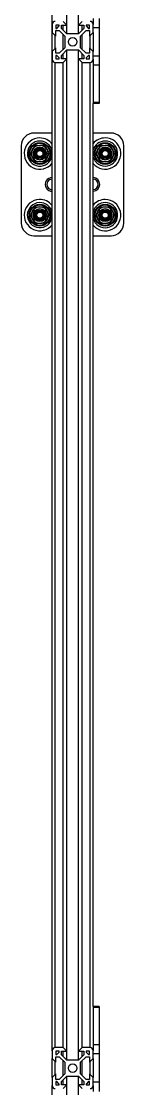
# Model space of a CAD drawing. Header units: millimetres. Extents: x 15 to 1184, y 5 to 836.
# Drawn here: x 357 to 362, y 392.1 to 444.1 of the extents above; entities that cross this region are included whole.
import ezdxf

# ---------------------------------------------------------------- set-up
doc = ezdxf.new("R2010")
doc.units = ezdxf.units.MM
doc.linetypes.add('CENTERX2', pattern=[20.32, 12.7, -2.54, 2.54, -2.54])

msp = doc.modelspace()

# ---------------------------------------------------------------- linework, layer by layer
at = {"color": 7, "linetype": 'Continuous', "lineweight": 25}
for p, q in [((359.234, 443.509), (359.234, 492.729)), ((359.802, 443.509), (359.802, 492.729)), ((358.518, 443.969), (358.518, 492.269)), ((358.51, 438.677), (358.51, 468.677)), ((359.234, 443.939), (359.054, 444.119)), ((359.982, 444.119), (359.802, 443.939)), ((360.518, 444.257), (360.518, 443.969)), ((360.818, 444.257), (360.818, 443.81)), ((358.518, 443.969), (358.518, 443.583)), ((358.518, 443.583), (358.698, 443.403)), ((358.518, 442.655), (358.518, 443.583)), ((358.861, 443.939), (358.698, 443.939)), ((358.698, 443.939), (358.698, 443.776)), ((358.698, 443.776), (358.738, 443.776)), ((358.698, 443.669), (358.862, 443.669)), ((358.698, 443.403), (358.698, 443.669)), ((358.738, 443.776), (358.861, 443.899)), ((358.861, 443.899), (358.861, 443.939)), ((358.862, 443.669), (359.128, 443.403)), ((358.968, 443.939), (359.234, 443.939)), ((358.968, 443.775), (358.968, 443.939)), ((359.234, 443.509), (358.968, 443.775)), ((359.054, 443.689), (359.054, 443.939)), ((359.802, 443.939), (360.068, 443.939)), ((360.068, 443.775), (359.802, 443.509)), ((359.908, 443.403), (360.174, 443.669)), ((359.982, 443.689), (359.982, 443.939)), ((360.068, 443.939), (360.068, 443.775)), ((360.174, 443.669), (360.338, 443.669)), ((360.338, 443.939), (360.175, 443.939)), ((360.175, 443.939), (360.175, 443.899)), ((360.175, 443.899), (360.298, 443.776)), ((360.298, 443.776), (360.338, 443.776)), ((360.338, 443.776), (360.338, 443.939)), ((360.338, 443.669), (360.338, 443.403)), ((360.338, 443.403), (360.518, 443.583)), ((360.518, 443.583), (360.518, 443.969)), ((360.818, 443.81), (360.518, 443.81)), ((360.518, 443.583), (360.518, 442.655)), ((360.818, 443.81), (360.818, 442.428)), ((359.054, 442.761), (359.054, 443.477)), ((359.128, 443.403), (359.128, 442.835)), ((359.802, 443.509), (359.234, 443.509)), ((359.908, 442.835), (359.908, 443.403)), ((359.982, 442.761), (359.982, 443.477)), ((358.698, 442.835), (358.518, 442.655)), ((358.518, 442.655), (358.518, 442.269)), ((358.698, 442.569), (358.698, 442.835)), ((358.862, 442.569), (358.698, 442.569)), ((359.128, 442.835), (358.862, 442.569)), ((358.968, 442.463), (359.234, 442.729)), ((359.054, 442.299), (359.054, 442.549)), ((359.234, 442.729), (359.802, 442.729)), ((359.234, 393.509), (359.234, 442.729)), ((359.802, 442.729), (360.068, 442.463)), ((359.802, 393.509), (359.802, 442.729)), ((360.174, 442.569), (359.908, 442.835)), ((359.982, 442.299), (359.982, 442.549)), ((360.338, 442.569), (360.174, 442.569)), ((360.338, 442.835), (360.338, 442.569)), ((360.518, 442.655), (360.338, 442.835)), ((360.518, 442.269), (360.518, 442.655)), ((358.518, 393.969), (358.518, 442.269)), ((358.668, 442.119), (359.054, 442.119)), ((358.698, 442.462), (358.698, 442.299)), ((358.738, 442.462), (358.698, 442.462)), ((358.698, 442.299), (358.861, 442.299)), ((358.861, 442.339), (358.738, 442.462)), ((358.861, 442.299), (358.861, 442.339)), ((358.968, 442.299), (358.968, 442.463)), ((359.234, 442.299), (358.968, 442.299)), ((359.054, 442.119), (359.234, 442.299)), ((359.054, 394.119), (359.054, 442.119)), ((359.802, 442.299), (359.982, 442.119)), ((360.068, 442.299), (359.802, 442.299)), ((359.982, 442.119), (360.368, 442.119)), ((359.982, 394.119), (359.982, 442.119)), ((360.068, 442.463), (360.068, 442.299)), ((360.298, 442.462), (360.175, 442.339)), ((360.175, 442.339), (360.175, 442.299)), ((360.175, 442.299), (360.338, 442.299)), ((360.338, 442.462), (360.298, 442.462)), ((360.338, 442.299), (360.338, 442.462)), ((360.818, 442.428), (360.518, 442.428)), ((360.518, 442.269), (360.518, 441.981)), ((360.818, 442.428), (360.818, 441.981)), ((360.818, 441.981), (360.518, 441.981)), ((360.518, 441.981), (360.518, 440.172)), ((360.818, 441.981), (360.818, 440.172)), ((360.818, 440.172), (360.518, 440.172)), ((360.518, 440.172), (360.518, 440.119)), ((360.818, 440.119), (360.518, 440.119)), ((360.518, 396.119), (360.518, 440.119)), ((360.818, 440.172), (360.818, 440.119)), ((358.518, 438.677), (357.627, 438.677)), ((361.393, 438.677), (360.518, 438.677)), ((357.01, 438.06), (357.01, 434.294)), ((357.453, 437.667), (357.564, 437.869)), ((358.137, 438.081), (358.257, 437.884)), ((360.643, 437.667), (360.754, 437.869)), ((361.327, 438.081), (361.447, 437.884)), ((362.01, 434.294), (362.01, 438.06)), ((357.692, 437.272), (357.572, 437.47)), ((357.744, 437.576), (357.724, 437.591)), ((358.376, 437.686), (358.265, 437.484)), ((360.882, 437.272), (360.762, 437.47)), ((360.952, 437.551), (360.929, 437.562)), ((361.566, 437.686), (361.455, 437.484)), ((358.51, 435.926), (358.51, 436.428)), ((357.453, 434.667), (357.564, 434.869)), ((358.137, 435.081), (358.257, 434.884)), ((360.643, 434.667), (360.754, 434.869)), ((361.327, 435.081), (361.447, 434.884)), ((357.692, 434.272), (357.572, 434.47)), ((357.723, 434.628), (357.705, 434.65)), ((358.376, 434.686), (358.265, 434.484)), ((360.882, 434.272), (360.762, 434.47)), ((360.929, 434.584), (360.908, 434.601)), ((361.566, 434.686), (361.455, 434.484)), ((357.627, 433.677), (358.518, 433.677)), ((360.518, 433.677), (361.393, 433.677)), ((360.818, 396.119), (360.518, 396.119)), ((360.518, 396.119), (360.518, 396.066)), ((360.818, 396.066), (360.518, 396.066)), ((360.518, 396.066), (360.518, 394.257)), ((360.818, 396.119), (360.818, 396.066)), ((360.818, 396.066), (360.818, 394.257)), ((360.818, 394.257), (360.518, 394.257)), ((360.518, 394.257), (360.518, 393.969)), ((360.818, 394.257), (360.818, 393.81)), ((358.518, 393.969), (358.518, 393.583)), ((359.054, 394.119), (358.668, 394.119)), ((358.861, 393.939), (358.698, 393.939)), ((358.698, 393.939), (358.698, 393.776)), ((358.698, 393.776), (358.738, 393.776)), ((358.698, 393.669), (358.862, 393.669)), ((358.698, 393.403), (358.698, 393.669)), ((358.738, 393.776), (358.861, 393.899)), ((358.861, 393.899), (358.861, 393.939)), ((358.862, 393.669), (359.128, 393.403)), ((358.968, 393.939), (359.234, 393.939)), ((358.968, 393.775), (358.968, 393.939)), ((359.234, 393.509), (358.968, 393.775)), ((359.234, 393.939), (359.054, 394.119)), ((359.054, 393.689), (359.054, 393.939)), ((359.982, 394.119), (359.802, 393.939)), ((359.802, 393.939), (360.068, 393.939)), ((360.068, 393.775), (359.802, 393.509)), ((359.908, 393.403), (360.174, 393.669)), ((360.368, 394.119), (359.982, 394.119)), ((359.982, 393.689), (359.982, 393.939)), ((360.068, 393.939), (360.068, 393.775)), ((360.174, 393.669), (360.338, 393.669)), ((360.338, 393.939), (360.175, 393.939)), ((360.175, 393.939), (360.175, 393.899)), ((360.175, 393.899), (360.298, 393.776)), ((360.298, 393.776), (360.338, 393.776)), ((360.338, 393.776), (360.338, 393.939)), ((360.338, 393.669), (360.338, 393.403)), ((360.518, 393.583), (360.518, 393.969)), ((360.818, 393.81), (360.518, 393.81)), ((360.818, 393.81), (360.818, 392.428)), ((358.518, 393.583), (358.698, 393.403)), ((358.518, 392.655), (358.518, 393.583)), ((359.054, 392.761), (359.054, 393.477)), ((359.128, 393.403), (359.128, 392.835)), ((359.802, 393.509), (359.234, 393.509)), ((359.908, 392.835), (359.908, 393.403)), ((359.982, 392.761), (359.982, 393.477)), ((360.338, 393.403), (360.518, 393.583)), ((360.518, 393.583), (360.518, 392.655)), ((358.698, 392.835), (358.518, 392.655)), ((358.518, 392.655), (358.518, 392.269)), ((358.698, 392.569), (358.698, 392.835)), ((359.128, 392.835), (358.862, 392.569)), ((358.968, 392.463), (359.234, 392.729)), ((359.234, 392.729), (359.802, 392.729)), ((359.234, 368.119), (359.234, 392.729)), ((359.802, 392.729), (360.068, 392.463)), ((359.802, 368.119), (359.802, 392.729)), ((360.174, 392.569), (359.908, 392.835)), ((360.338, 392.835), (360.338, 392.569)), ((360.518, 392.655), (360.338, 392.835)), ((360.518, 392.269), (360.518, 392.655)), ((358.518, 368.119), (358.518, 392.269)), ((358.862, 392.569), (358.698, 392.569)), ((358.698, 392.462), (358.698, 392.299)), ((358.738, 392.462), (358.698, 392.462)), ((358.698, 392.299), (358.861, 392.299)), ((358.861, 392.339), (358.738, 392.462)), ((358.861, 392.299), (358.861, 392.339)), ((358.968, 392.299), (358.968, 392.463)), ((359.234, 392.299), (358.968, 392.299)), ((359.054, 392.299), (359.054, 392.549)), ((359.054, 392.119), (359.234, 392.299)), ((359.802, 392.299), (359.982, 392.119)), ((360.068, 392.299), (359.802, 392.299)), ((359.982, 392.299), (359.982, 392.549)), ((360.068, 392.463), (360.068, 392.299)), ((360.338, 392.569), (360.174, 392.569)), ((360.298, 392.462), (360.175, 392.339)), ((360.175, 392.339), (360.175, 392.299)), ((360.175, 392.299), (360.338, 392.299)), ((360.338, 392.462), (360.298, 392.462)), ((360.338, 392.299), (360.338, 392.462)), ((360.818, 392.428), (360.518, 392.428)), ((360.518, 392.269), (360.518, 391.981)), ((360.818, 392.428), (360.818, 391.981))]:
    msp.add_line(p, q, dxfattribs=at)
at = {"color": 8, "linetype": 'Continuous', "lineweight": 25}
for p, q in [((358.668, 442.805), (358.668, 443.433)), ((360.368, 442.805), (360.368, 443.433)), ((358.668, 394.119), (358.668, 442.119)), ((360.368, 394.119), (360.368, 442.119)), ((358.668, 392.805), (358.668, 393.433)), ((360.368, 392.805), (360.368, 393.433))]:
    msp.add_line(p, q, dxfattribs=at)
at = {"color": 7, "linetype": 'Continuous'}
for p, q in [((360.984, 437.801), (361.152, 437.843)), ((361.152, 437.843), (361.273, 437.719)), ((357.742, 437.661), (357.815, 437.818)), ((357.842, 437.519), (357.742, 437.661)), ((357.815, 437.818), (357.987, 437.834)), ((358.015, 437.535), (357.842, 437.519)), ((357.987, 437.834), (358.087, 437.692)), ((358.087, 437.692), (358.015, 437.535)), ((360.937, 437.634), (360.984, 437.801)), ((361.058, 437.51), (360.937, 437.634)), ((361.225, 437.553), (361.058, 437.51)), ((361.273, 437.719), (361.225, 437.553)), ((357.745, 434.71), (357.858, 434.84)), ((357.858, 434.84), (358.028, 434.807)), ((358.028, 434.807), (358.085, 434.644)), ((360.932, 434.669), (361.011, 434.823)), ((361.011, 434.823), (361.184, 434.83)), ((361.184, 434.83), (361.278, 434.684)), ((357.801, 434.546), (357.745, 434.71)), ((357.971, 434.513), (357.801, 434.546)), ((358.085, 434.644), (357.971, 434.513)), ((361.025, 434.523), (360.932, 434.669)), ((361.198, 434.531), (361.025, 434.523)), ((361.278, 434.684), (361.198, 434.531))]:
    msp.add_line(p, q, dxfattribs=at)
at = {"color": 7, "linetype": 'Continuous', "lineweight": 25}
for centre, radius in [((359.518, 443.119), 0.21), ((357.915, 437.677), 0.529), ((357.915, 437.677), 0.5), ((357.915, 437.677), 0.317), ((357.915, 437.677), 0.265), ((357.915, 437.677), 0.213), ((357.915, 437.677), 0.173), ((361.105, 437.677), 0.529), ((361.105, 437.677), 0.5), ((361.105, 437.677), 0.317), ((361.105, 437.677), 0.265), ((361.105, 437.677), 0.213), ((361.105, 437.677), 0.173), ((357.915, 434.677), 0.529), ((357.915, 434.677), 0.5), ((357.915, 434.677), 0.317), ((357.915, 434.677), 0.265), ((357.915, 434.677), 0.213), ((357.915, 434.677), 0.173), ((361.105, 434.677), 0.529), ((361.105, 434.677), 0.5), ((361.105, 434.677), 0.317), ((361.105, 434.677), 0.265), ((361.105, 434.677), 0.213), ((361.105, 434.677), 0.173), ((359.518, 393.119), 0.21)]:
    msp.add_circle(centre, radius, dxfattribs=at)
at = {"color": 7, "linetype": 'CENTERX2'}
for centre in [(357.915, 437.677), (361.105, 437.677), (357.915, 434.677), (361.105, 434.677)]:
    msp.add_circle(centre, 0.15, dxfattribs=at)
at = {"color": 7, "linetype": 'Continuous', "lineweight": 25}
for centre, radius, start, end in [((358.668, 443.969), 0.15, 90, 180), ((360.368, 443.969), 0.15, 0, 90), ((358.668, 442.269), 0.15, 180, 270), ((360.368, 442.269), 0.15, 270, 0), ((357.627, 438.06), 0.617, 90, 180), ((357.915, 437.677), 0.762, 90, 322.4211), ((357.915, 437.677), 0.762, 37.5789, 90), ((361.105, 437.677), 0.762, 219.629, 90), ((361.105, 437.677), 0.762, 90, 140.371), ((361.393, 438.06), 0.617, 0, 90), ((357.915, 437.677), 0.611, 90, 351.3152), ((357.915, 437.677), 0.4, 151.1869, 211.1869), ((357.915, 437.677), 0.4, 91.1869, 151.1869), ((357.915, 437.677), 0.4, 31.1869, 91.1869), ((357.915, 437.677), 0.611, 8.6848, 90), ((357.915, 437.677), 0.4, 331.1869, 31.1869), ((361.105, 437.677), 0.611, 90, 163.8812), ((361.105, 437.677), 0.611, 196.1188, 90), ((361.105, 437.677), 0.4, 151.1869, 211.1869), ((361.105, 437.677), 0.4, 91.1869, 151.1869), ((361.105, 437.677), 0.4, 31.1869, 91.1869), ((361.105, 437.677), 0.4, 331.1869, 31.1869), ((357.915, 437.677), 0.4, 211.1869, 271.1869), ((357.915, 437.677), 0.198, 164.7765, 210.4026), ((357.915, 437.677), 0.4, 271.1869, 331.1869), ((361.105, 437.677), 0.4, 211.1869, 271.1869), ((361.105, 437.677), 0.198, 173.7898, 219.4159), ((361.105, 437.677), 0.4, 271.1869, 331.1869), ((358.51, 436.177), 0.335, 88.5461, 271.4539), ((358.51, 436.177), 0.251, 88.0593, 271.9407), ((360.51, 436.177), 0.335, 0, 88.5461), ((360.51, 436.177), 0.251, 0, 88.0593), ((360.51, 436.177), 0.335, 271.4539, 0), ((360.51, 436.177), 0.251, 271.9407, 0), ((357.915, 434.677), 0.762, 92.3624, 322.4211), ((357.915, 434.677), 0.611, 92.3624, 351.3152), ((357.915, 434.677), 0.762, 37.5789, 92.3624), ((357.915, 434.677), 0.611, 8.6848, 92.3624), ((361.105, 434.677), 0.762, 219.629, 90), ((361.105, 434.677), 0.762, 90, 140.371), ((361.105, 434.677), 0.611, 90, 163.8812), ((361.105, 434.677), 0.611, 196.1188, 90), ((357.915, 434.677), 0.4, 151.1869, 211.1869), ((357.915, 434.677), 0.4, 91.1869, 151.1869), ((357.915, 434.677), 0.198, 148.5423, 194.1683), ((357.915, 434.677), 0.4, 31.1869, 91.1869), ((357.915, 434.677), 0.4, 331.1869, 31.1869), ((361.105, 434.677), 0.4, 151.1869, 211.1869), ((361.105, 434.677), 0.4, 91.1869, 151.1869), ((361.105, 434.677), 0.198, 162.1242, 207.7503), ((361.105, 434.677), 0.4, 31.1869, 91.1869), ((361.105, 434.677), 0.4, 331.1869, 31.1869), ((357.627, 434.294), 0.617, 180, 270), ((357.915, 434.677), 0.4, 211.1869, 271.1869), ((357.915, 434.677), 0.4, 271.1869, 331.1869), ((361.105, 434.677), 0.4, 211.1869, 271.1869), ((361.105, 434.677), 0.4, 271.1869, 331.1869), ((361.393, 434.294), 0.617, 270, 0), ((358.668, 393.969), 0.15, 90, 180), ((360.368, 393.969), 0.15, 0, 90), ((358.668, 392.269), 0.15, 180, 270), ((360.368, 392.269), 0.15, 270, 0)]:
    msp.add_arc(centre, radius, start, end, dxfattribs=at)
for points, knots in [([(357.564, 437.869), (357.581, 437.901), (357.619, 437.969), (357.656, 438.036), (357.675, 438.072)], [0, 0, 0, 0, 0.461754, 1, 1, 1, 1]), ([(357.675, 438.072), (357.695, 438.072), (357.771, 438.074), (357.848, 438.075), (357.906, 438.077)], [0, 0, 0, 0, 0.255004, 1, 1, 1, 1]), ([(357.744, 437.576), (357.738, 437.587), (357.721, 437.62), (357.712, 437.685), (357.73, 437.762), (357.777, 437.826), (357.844, 437.866), (357.901, 437.881), (357.93, 437.873), (357.934, 437.872)], [0, 0, 0, 0, 0.083311, 0.257938, 0.438205, 0.618459, 0.793101, 0.974928, 1, 1, 1, 1]), ([(358.03, 437.858), (358.025, 437.861), (358.001, 437.879), (357.945, 437.89), (357.873, 437.886), (357.807, 437.857), (357.755, 437.808), (357.731, 437.761), (357.725, 437.734), (357.724, 437.729)], [0, 0, 0, 0, 0.043759, 0.235279, 0.419114, 0.601352, 0.783812, 0.959118, 1, 1, 1, 1]), ([(357.906, 438.077), (357.953, 438.078), (358.031, 438.079), (358.107, 438.081), (358.137, 438.081)], [0, 0, 0, 0, 0.598315, 1, 1, 1, 1]), ([(358.257, 437.884), (358.275, 437.853), (358.316, 437.786), (358.355, 437.721), (358.376, 437.686)], [0, 0, 0, 0, 0.461748, 1, 1, 1, 1]), ([(360.754, 437.869), (360.771, 437.901), (360.809, 437.969), (360.846, 438.036), (360.865, 438.072)], [0, 0, 0, 0, 0.461766, 1, 1, 1, 1]), ([(360.865, 438.072), (360.885, 438.072), (360.961, 438.074), (361.038, 438.075), (361.096, 438.077)], [0, 0, 0, 0, 0.254991, 1, 1, 1, 1]), ([(360.952, 437.551), (360.945, 437.561), (360.922, 437.591), (360.903, 437.653), (360.909, 437.732), (360.945, 437.803), (361.005, 437.853), (361.062, 437.876), (361.095, 437.873), (361.102, 437.872)], [0, 0, 0, 0, 0.081558, 0.252523, 0.428986, 0.605458, 0.776414, 0.954436, 1, 1, 1, 1]), ([(361.216, 437.86), (361.203, 437.868), (361.168, 437.888), (361.102, 437.893), (361.031, 437.877), (360.97, 437.837), (360.927, 437.781), (360.91, 437.731), (360.908, 437.703), (360.908, 437.698)], [0, 0, 0, 0, 0.111236, 0.289254, 0.460091, 0.629496, 0.799076, 0.962006, 1, 1, 1, 1]), ([(361.096, 438.077), (361.143, 438.078), (361.221, 438.079), (361.297, 438.081), (361.327, 438.081)], [0, 0, 0, 0, 0.598345, 1, 1, 1, 1]), ([(361.447, 437.884), (361.465, 437.853), (361.506, 437.786), (361.545, 437.721), (361.566, 437.686)], [0, 0, 0, 0, 0.461736, 1, 1, 1, 1]), ([(357.572, 437.47), (357.554, 437.5), (357.514, 437.567), (357.474, 437.632), (357.453, 437.667)], [0, 0, 0, 0, 0.461736, 1, 1, 1, 1]), ([(358.265, 437.484), (358.248, 437.452), (358.21, 437.384), (358.174, 437.317), (358.154, 437.282)], [0, 0, 0, 0, 0.461742, 1, 1, 1, 1]), ([(360.762, 437.47), (360.744, 437.5), (360.704, 437.567), (360.664, 437.632), (360.643, 437.667)], [0, 0, 0, 0, 0.461763, 1, 1, 1, 1]), ([(361.455, 437.484), (361.438, 437.452), (361.4, 437.384), (361.364, 437.317), (361.344, 437.282)], [0, 0, 0, 0, 0.461742, 1, 1, 1, 1]), ([(357.923, 437.277), (357.865, 437.276), (357.787, 437.274), (357.711, 437.272), (357.692, 437.272)], [0, 0, 0, 0, 0.744996, 1, 1, 1, 1]), ([(358.154, 437.282), (358.123, 437.281), (358.047, 437.279), (357.969, 437.278), (357.923, 437.277)], [0, 0, 0, 0, 0.401685, 1, 1, 1, 1]), ([(361.113, 437.277), (361.055, 437.276), (360.977, 437.274), (360.901, 437.272), (360.882, 437.272)], [0, 0, 0, 0, 0.745009, 1, 1, 1, 1]), ([(361.344, 437.282), (361.313, 437.281), (361.237, 437.279), (361.159, 437.278), (361.113, 437.277)], [0, 0, 0, 0, 0.401655, 1, 1, 1, 1]), ([(357.564, 434.869), (357.581, 434.901), (357.619, 434.969), (357.656, 435.036), (357.675, 435.072)], [0, 0, 0, 0, 0.461742, 1, 1, 1, 1]), ([(357.675, 435.072), (357.695, 435.072), (357.771, 435.074), (357.848, 435.075), (357.906, 435.077)], [0, 0, 0, 0, 0.255004, 1, 1, 1, 1]), ([(357.723, 434.628), (357.72, 434.64), (357.713, 434.677), (357.722, 434.741), (357.761, 434.811), (357.824, 434.857), (357.88, 434.878), (357.911, 434.873), (357.916, 434.872)], [0, 0, 0, 0, 0.100364, 0.310742, 0.527906, 0.745075, 0.955455, 1, 1, 1, 1]), ([(358.089, 434.802), (358.081, 434.812), (358.059, 434.843), (358.004, 434.874), (357.933, 434.889), (357.861, 434.88), (357.798, 434.847), (357.762, 434.809), (357.748, 434.785), (357.746, 434.78)], [0, 0, 0, 0, 0.091688, 0.273609, 0.448218, 0.621347, 0.79464, 0.961152, 1, 1, 1, 1]), ([(357.906, 435.077), (357.953, 435.078), (358.031, 435.079), (358.107, 435.081), (358.137, 435.081)], [0, 0, 0, 0, 0.598315, 1, 1, 1, 1]), ([(358.257, 434.884), (358.275, 434.853), (358.316, 434.786), (358.355, 434.721), (358.376, 434.686)], [0, 0, 0, 0, 0.461748, 1, 1, 1, 1]), ([(360.754, 434.869), (360.771, 434.901), (360.809, 434.969), (360.846, 435.036), (360.865, 435.072)], [0, 0, 0, 0, 0.4617537, 1, 1, 1, 1]), ([(360.865, 435.072), (360.885, 435.072), (360.961, 435.074), (361.038, 435.075), (361.096, 435.077)], [0, 0, 0, 0, 0.254991, 1, 1, 1, 1]), ([(360.929, 434.584), (360.924, 434.595), (360.909, 434.629), (360.902, 434.694), (360.924, 434.77), (360.974, 434.831), (361.037, 434.869), (361.082, 434.871), (361.101, 434.872)], [0, 0, 0, 0, 0.0899352, 0.2784521, 0.4730616, 0.6676584, 0.8561759, 1, 1, 1, 1]), ([(361.214, 434.863), (361.191, 434.872), (361.146, 434.891), (361.072, 434.887), (361.005, 434.861), (360.951, 434.815), (360.925, 434.769), (360.918, 434.743), (360.916, 434.737)], [0, 0, 0, 0, 0.197795, 0.390618, 0.581827, 0.773215, 0.957114, 1, 1, 1, 1]), ([(361.096, 435.077), (361.143, 435.078), (361.221, 435.079), (361.297, 435.081), (361.327, 435.081)], [0, 0, 0, 0, 0.598345, 1, 1, 1, 1]), ([(361.447, 434.884), (361.465, 434.853), (361.506, 434.786), (361.545, 434.721), (361.566, 434.686)], [0, 0, 0, 0, 0.461736, 1, 1, 1, 1]), ([(357.572, 434.47), (357.554, 434.5), (357.514, 434.567), (357.474, 434.632), (357.453, 434.667)], [0, 0, 0, 0, 0.461736, 1, 1, 1, 1]), ([(357.923, 434.277), (357.865, 434.276), (357.787, 434.274), (357.711, 434.272), (357.692, 434.272)], [0, 0, 0, 0, 0.744996, 1, 1, 1, 1]), ([(358.154, 434.282), (358.123, 434.281), (358.047, 434.279), (357.969, 434.278), (357.923, 434.277)], [0, 0, 0, 0, 0.401685, 1, 1, 1, 1]), ([(358.265, 434.484), (358.248, 434.452), (358.21, 434.384), (358.174, 434.317), (358.154, 434.282)], [0, 0, 0, 0, 0.461754, 1, 1, 1, 1]), ([(360.762, 434.47), (360.744, 434.5), (360.704, 434.567), (360.664, 434.632), (360.643, 434.667)], [0, 0, 0, 0, 0.461763, 1, 1, 1, 1]), ([(361.113, 434.277), (361.055, 434.276), (360.977, 434.274), (360.901, 434.272), (360.882, 434.272)], [0, 0, 0, 0, 0.745009, 1, 1, 1, 1]), ([(361.344, 434.282), (361.313, 434.281), (361.237, 434.279), (361.159, 434.278), (361.113, 434.277)], [0, 0, 0, 0, 0.401655, 1, 1, 1, 1]), ([(361.455, 434.484), (361.438, 434.452), (361.4, 434.384), (361.364, 434.317), (361.344, 434.282)], [0, 0, 0, 0, 0.461754, 1, 1, 1, 1])]:
    msp.add_open_spline(points, degree=3, knots=knots, dxfattribs=at)

doc.saveas('drawing.dxf')
